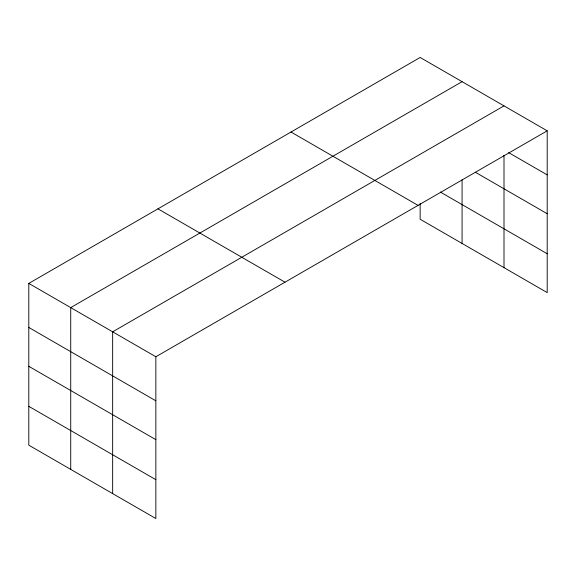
<?xml version="1.0" encoding="UTF-8"?>
<svg xmlns="http://www.w3.org/2000/svg" width="576" height="576" viewBox="0 0 576 576"><rect width="100%" height="100%" fill="white"/><g stroke="black" fill="none" stroke-linecap="round" stroke-linejoin="round"><path stroke-width="0.86" d="M547.2 130.817L420.149 57.463L28.8 283.406L28.8 445.183L155.851 518.537L155.851 356.76L547.2 130.817L547.2 292.594L420.149 219.24L420.149 203.35M504 155.232L504 267.653M462.074 81.67L70.726 307.613L70.726 469.39M504 105.876L112.651 331.819L112.651 493.596M508.63 152.611L547.2 174.874M475.272 172.195L547.2 213.725M440.338 192.046L547.2 253.75M291.002 132.026L418.054 205.38M157.946 208.843L284.998 282.197M28.8 283.406L155.851 356.76M28.8 327.463L155.851 400.817M28.8 366.314L155.851 439.668M28.8 406.339L155.851 479.686M462.074 179.698L462.074 243.446"/></g></svg>
